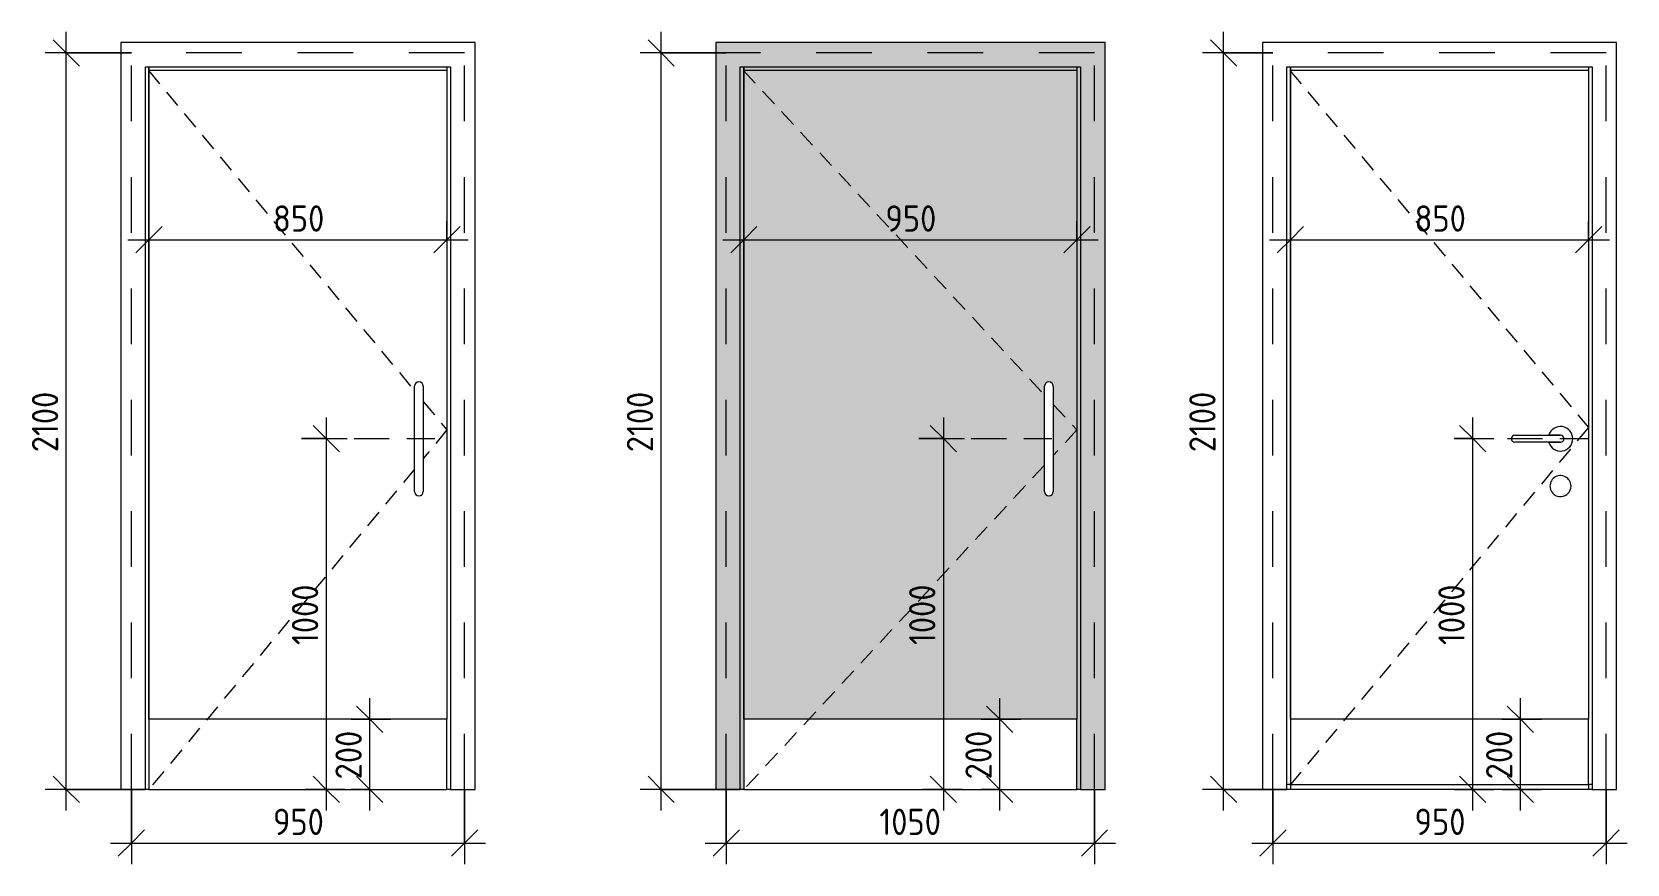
# Model space of a CAD drawing. Header units: millimetres. Extents: x -11619 to 28531, y -388 to 22769.
# Drawn here: x -11408 to -6859, y 17347 to 19719 of the extents above; entities that cross this region are included whole.
import ezdxf

# ---------------------------------------------------------------- set-up
doc = ezdxf.new("R2010")
doc.units = ezdxf.units.MM
for name, pattern in [('200_ШТРИХ__ш1_п0_6_', [80, 50, -30]), ('ADSK_Штрих_ш2 п1', [150, 100, -50]), ('Штрих', [317.5, 158.75, -158.75])]:
    doc.linetypes.add(name, pattern=pattern)
for name, color, linetype, lineweight in [('A-ANNO-DIMS', 7, 'Continuous', 9), ('A-ANNO-DIMS-50', 7, 'Continuous', 9), ('A-DETL-1', 7, 'ADSK_Штрих_ш2 п1', 9), ('A-DOOR', 7, 'Штрих', 9), ('A-DOOR-1', 7, 'Continuous', 9), ('A-DOOR-2', 7, '200_ШТРИХ__ш1_п0_6_', 9), ('A-DOOR-FRAM', 7, 'Continuous', 9)]:
    doc.layers.add(name, color=color, linetype=linetype, lineweight=lineweight)
doc.styles.add('ISOCPEUR', font='isocpeur.ttf', dxfattribs={"width": 0.9, "height": 75})
doc.dimstyles.new('ISO-1_5', dxfattribs={"dimscale": 304.8, "dimtxt": 74.698588, "dimasz": 0.246063, "dimexe": 0.19685, "dimexo": 0, "dimgap": 0, "dimtad": 1, "dimdec": 0, "dimrnd": 10, "dimzin": 0, "dimdsep": 46, "dimtxsty": 'ISOCPEUR', "dimblk1": 'OBLIQUE', "dimblk2": 'OBLIQUE', "dimsah": 1, "dimcen": 0.09, "dimdle": 0.19685, "dimazin": 0, "dimtfac": 1, "dimtdec": 4, "dimtix": 1, "dimtmove": 0, "dimatfit": 3, "dimfxl": 1, "dimtvp": 1, "dimtolj": 1, "dimtzin": 0, "dimarcsym": 2})

# ---------------------------------------------------------------- blocks, each defined once
blk = doc.blocks.new('Family - ___-32274503-_Двери_ 1 этаж 23-33')
at = {"layer": 'A-DOOR'}
for p, q in [((-6919.3, 19659.5), (-7869.3, 19659.5)), ((-7869.3, 17559.5), (-7869.3, 19659.5)), ((-6919.3, 19659.5), (-7869.3, 19659.5)), ((-7869.3, 17559.5), (-7869.3, 19659.5)), ((-6919.3, 17559.5), (-6919.3, 19659.5)), ((-6919.3, 17559.5), (-6919.3, 19659.5))]:
    blk.add_line(p, q, dxfattribs=at)
at = {"layer": 'A-DOOR-1'}
for p, q in [((-6969.3, 19609.5), (-7819.3, 19609.5)), ((-7819.3, 17759.5), (-7819.3, 19609.5)), ((-6969.3, 19609.5), (-6969.3, 17759.5)), ((-7179.3, 18569.5), (-7049.3, 18569.5)), ((-7049.3, 18569.5), (-7082.9, 18569.5)), ((-7049.3, 18549.5), (-7179.3, 18549.5)), ((-7082.9, 18549.5), (-7049.3, 18549.5)), ((-6969.3, 17759.5), (-7819.3, 17759.5)), ((-7819.3, 17759.5), (-7819.3, 17573.5)), ((-6969.3, 17573.5), (-6969.3, 17759.5)), ((-7819.3, 17573.5), (-6969.3, 17573.5))]:
    blk.add_line(p, q, dxfattribs=at)
for centre, radius, start, end in [((-7179.3, 18559.5), 10, 90, 270), ((-7049.3, 18559.5), 35, 0, 163.3985), ((-7049.3, 18559.5), 10, 270, 90), ((-7049.3, 18559.5), 10, 270, 90), ((-7049.3, 18559.5), 35, 196.6015, 0), ((-7049.3, 18424.5), 30, 0, 188.1699), ((-7049.3, 18424.5), 30, 188.1699, 0)]:
    blk.add_arc(centre, radius, start, end, dxfattribs=at)
at = {"layer": 'A-DOOR-2'}
for p, q in [((-7820.7, 19609.5), (-6969.3, 18591.5)), ((-6969.3, 18591.5), (-7819.3, 17573.5))]:
    blk.add_line(p, q, dxfattribs=at)
at = {"layer": 'A-DOOR-FRAM'}
for p, q in [((-6889.3, 19689.5), (-7899.3, 19689.5)), ((-7899.3, 19689.5), (-7899.3, 17559.5)), ((-6889.3, 17559.5), (-6889.3, 19689.5)), ((-7829.3, 17559.5), (-7829.3, 19619.5)), ((-7829.3, 19619.5), (-6959.3, 19619.5)), ((-7819.3, 19609.5), (-7819.3, 19619.5)), ((-7819.3, 19619.5), (-7819.3, 17759.5)), ((-6969.3, 19609.5), (-7819.3, 19609.5)), ((-6969.3, 19619.5), (-6969.3, 19609.5)), ((-6969.3, 19619.5), (-6969.3, 17759.5)), ((-6959.3, 19619.5), (-6959.3, 17559.5)), ((-7899.3, 17559.5), (-7829.3, 17559.5)), ((-7819.3, 17573.5), (-7829.3, 17573.5)), ((-7819.3, 17559.5), (-7829.3, 17559.5)), ((-6959.3, 17559.5), (-7829.3, 17559.5)), ((-7819.3, 17573.5), (-7819.3, 17559.5)), ((-6969.3, 17573.5), (-6969.3, 17559.5)), ((-6959.3, 17573.5), (-6969.3, 17573.5)), ((-6959.3, 17559.5), (-6969.3, 17559.5)), ((-6959.3, 17559.5), (-6889.3, 17559.5))]:
    blk.add_line(p, q, dxfattribs=at)
blk = doc.blocks.new('Family - ___-32274543-_Двери_ 1 этаж 23-33')
at = {"layer": 'A-DOOR'}
for p, q in [((-10174.6, 19659.5), (-11124.6, 19659.5)), ((-11124.6, 17559.5), (-11124.6, 19659.5)), ((-10174.6, 19659.5), (-11124.6, 19659.5)), ((-11124.6, 17559.5), (-11124.6, 19659.5)), ((-10174.6, 17559.5), (-10174.6, 19659.5)), ((-10174.6, 17559.5), (-10174.6, 19659.5))]:
    blk.add_line(p, q, dxfattribs=at)
at = {"layer": 'A-DOOR-1'}
for p, q in [((-10224.6, 19609.5), (-11074.6, 19609.5)), ((-11074.6, 17759.5), (-11074.6, 19609.5)), ((-10224.6, 19609.5), (-10224.6, 17759.5)), ((-10317.1, 18409.5), (-10317.1, 18709.5)), ((-10292.1, 18709.5), (-10292.1, 18409.5)), ((-10224.6, 17759.5), (-11074.6, 17759.5)), ((-11074.6, 17759.5), (-11074.6, 17559.5)), ((-10224.6, 17559.5), (-10224.6, 17759.5)), ((-11074.6, 17559.5), (-10224.6, 17559.5))]:
    blk.add_line(p, q, dxfattribs=at)
for centre, start, end in [((-10304.6, 18709.5), 0, 180), ((-10304.6, 18409.5), 180, 0)]:
    blk.add_arc(centre, 12.5, start, end, dxfattribs=at)
at = {"layer": 'A-DOOR-2'}
for p, q in [((-11076, 19609.5), (-10317.1, 18695.8)), ((-10292.1, 18665.7), (-10224.6, 18584.5)), ((-10224.6, 18584.5), (-10292.1, 18503.1)), ((-10317.1, 18472.9), (-11074.6, 17559.5))]:
    blk.add_line(p, q, dxfattribs=at)
at = {"layer": 'A-DOOR-FRAM'}
for p, q in [((-10144.6, 19689.5), (-11154.6, 19689.5)), ((-11154.6, 19689.5), (-11154.6, 17559.5)), ((-10144.6, 17559.5), (-10144.6, 19689.5)), ((-11084.6, 17559.5), (-11084.6, 19619.5)), ((-11084.6, 19619.5), (-10214.6, 19619.5)), ((-11074.6, 19609.5), (-11074.6, 19619.5)), ((-11074.6, 19619.5), (-11074.6, 17759.5)), ((-10224.6, 19609.5), (-11074.6, 19609.5)), ((-10224.6, 19619.5), (-10224.6, 19609.5)), ((-10224.6, 19619.5), (-10224.6, 17759.5)), ((-10214.6, 19619.5), (-10214.6, 17559.5)), ((-11154.6, 17559.5), (-11084.6, 17559.5)), ((-11074.6, 17559.5), (-11084.6, 17559.5)), ((-10214.6, 17559.5), (-10224.6, 17559.5)), ((-10214.6, 17559.5), (-10144.6, 17559.5))]:
    blk.add_line(p, q, dxfattribs=at)
blk = doc.blocks.new('Family - ___-32308476-_Двери_ 1 этаж 23-33')
at = {"layer": 'A-DOOR-1'}
h = blk.add_hatch(color=256, dxfattribs=at)
h.paths.add_polyline_path([(-9188.2, 17759.5), (-8428.1, 17759.5), (-8428.1, 19609.5), (-9378.1, 19609.5), (-9378.1, 17759.5)])
h.paths.add_polyline_path([(-8508.1, 18397), (-8511.4, 18397.4), (-8514.4, 18398.6), (-8517, 18400.6), (-8519, 18403.2), (-8520.2, 18406.2), (-8520.6, 18409.5), (-8520.2, 18712.7), (-8519, 18715.7), (-8517, 18718.3), (-8514.4, 18720.3), (-8511.4, 18721.5), (-8508.1, 18722), (-8504.9, 18721.5), (-8501.9, 18720.3), (-8499.3, 18718.3), (-8497.3, 18715.7), (-8496.1, 18712.7), (-8495.6, 18709.5), (-8496.1, 18406.2), (-8497.3, 18403.2), (-8499.3, 18400.6), (-8501.9, 18398.6), (-8504.9, 18397.4)])
at = {"layer": 'A-DOOR-FRAM'}
for points in [[(-8348.1, 17559.5), (-8348.1, 19689.5), (-9458.1, 19689.5), (-9458.1, 17559.5), (-9388.1, 17559.5), (-9388.1, 19619.5), (-8418.1, 19619.5), (-8418.1, 17559.5)], [(-9378.1, 17559.5), (-9378.1, 19619.5), (-9388.1, 19619.5), (-9388.1, 17559.5)], [(-9188.2, 19609.5), (-8428.1, 19609.5), (-8428.1, 19619.5), (-9378.1, 19619.5), (-9378.1, 19609.5), (-9242.7, 19609.5)], [(-8428.1, 17559.5), (-8418.1, 17559.5), (-8418.1, 19619.5), (-8428.1, 19619.5), (-8428.1, 17759.5)]]:
    blk.add_hatch(color=256, dxfattribs=at).paths.add_polyline_path(points)
at = {"layer": 'A-DOOR'}
for p, q in [((-8378.1, 19659.5), (-9428.1, 19659.5)), ((-9428.1, 17559.5), (-9428.1, 19659.5)), ((-8378.1, 19659.5), (-9428.1, 19659.5)), ((-9428.1, 17559.5), (-9428.1, 19659.5)), ((-8378.1, 17559.5), (-8378.1, 19659.5)), ((-8378.1, 17559.5), (-8378.1, 19659.5))]:
    blk.add_line(p, q, dxfattribs=at)
at = {"layer": 'A-DOOR-1'}
for p, q in [((-8428.1, 19609.5), (-9378.1, 19609.5)), ((-9378.1, 17759.5), (-9378.1, 19609.5)), ((-8428.1, 19609.5), (-8428.1, 17759.5)), ((-8520.6, 18409.5), (-8520.6, 18709.5)), ((-8495.6, 18709.5), (-8495.6, 18409.5)), ((-8428.1, 17759.5), (-9378.1, 17759.5)), ((-9378.1, 17759.5), (-9378.1, 17559.5)), ((-8428.1, 17559.5), (-8428.1, 17759.5)), ((-9378.1, 17559.5), (-8428.1, 17559.5))]:
    blk.add_line(p, q, dxfattribs=at)
for centre, start, end in [((-8508.1, 18709.5), 0, 180), ((-8508.1, 18409.5), 180, 0)]:
    blk.add_arc(centre, 12.5, start, end, dxfattribs=at)
at = {"layer": 'A-DOOR-2'}
for p, q in [((-9379.5, 19609.5), (-8520.6, 18684.1)), ((-8495.6, 18657.2), (-8428.1, 18584.5)), ((-8428.1, 18584.5), (-8495.6, 18511.6)), ((-8520.6, 18484.6), (-9378.1, 17559.5))]:
    blk.add_line(p, q, dxfattribs=at)
at = {"layer": 'A-DOOR-FRAM'}
for p, q in [((-8348.1, 19689.5), (-9458.1, 19689.5)), ((-9458.1, 19689.5), (-9458.1, 17559.5)), ((-8348.1, 17559.5), (-8348.1, 19689.5)), ((-9388.1, 17559.5), (-9388.1, 19619.5)), ((-9388.1, 19619.5), (-8418.1, 19619.5)), ((-9378.1, 19609.5), (-9378.1, 19619.5)), ((-9378.1, 19619.5), (-9378.1, 17759.5)), ((-8428.1, 19609.5), (-9378.1, 19609.5)), ((-8428.1, 19619.5), (-8428.1, 19609.5)), ((-8428.1, 19619.5), (-8428.1, 17759.5)), ((-8418.1, 19619.5), (-8418.1, 17559.5)), ((-9458.1, 17559.5), (-9388.1, 17559.5)), ((-9378.1, 17559.5), (-9388.1, 17559.5)), ((-8418.1, 17559.5), (-8428.1, 17559.5)), ((-8418.1, 17559.5), (-8348.1, 17559.5))]:
    blk.add_line(p, q, dxfattribs=at)
blk = doc.blocks.new('DIMBLOCK1-_Двери_ 1 этаж 23-33')
at = {"layer": 'A-ANNO-DIMS-50', "lineweight": 20}
for p, q in [((-7163.6, 17759.5), (-7201.1, 17797)), ((-7163.6, 17759.5), (-7126.1, 17722)), ((-7163.6, 17559.5), (-7201.1, 17597)), ((-7163.6, 17559.5), (-7126.1, 17522))]:
    blk.add_line(p, q, dxfattribs=at)
at = {"layer": 'A-ANNO-DIMS-50'}
for p, q in [((-7163.6, 17499.5), (-7163.6, 17819.5)), ((-7216.7, 17759.5), (-7103.6, 17759.5)), ((-7163.6, 17759.5), (-7216.7, 17759.5)), ((-7216.7, 17559.5), (-7103.6, 17559.5)), ((-7163.6, 17559.5), (-7216.7, 17559.5))]:
    blk.add_line(p, q, dxfattribs=at)
at = {"layer": 'A-ANNO-DIMS-50', "color": 0, "insert": (-7261.6, 17588.3), "char_height": 75, "width": 170.658, "attachment_point": 1, "rotation": 90, "line_spacing_factor": 1.149209, "style": 'ISOCPEUR'}
blk.add_mtext('200', dxfattribs=at)
blk = doc.blocks.new('_Oblique')
at = {"color": 0, "linetype": 'ByBlock', "lineweight": -2}
blk.add_line((-0.5, -0.5), (0.5, 0.5), dxfattribs=at)
blk = doc.blocks.new('DIMBLOCK2-_Двери_ 1 этаж 23-33')
at = {"layer": 'A-ANNO-DIMS-50'}
for p, q in [((-7869.3, 17559.5), (-7869.3, 17346.8)), ((-7869.3, 17406.8), (-7869.3, 17559.5)), ((-6919.3, 17559.5), (-6919.3, 17346.8)), ((-6919.3, 17406.8), (-6919.3, 17559.5)), ((-7929.3, 17406.8), (-6859.3, 17406.8))]:
    blk.add_line(p, q, dxfattribs=at)
at = {"layer": 'A-ANNO-DIMS-50', "lineweight": 20}
for p, q in [((-7869.3, 17406.8), (-7831.8, 17444.3)), ((-6919.3, 17406.8), (-6881.8, 17444.3)), ((-7869.3, 17406.8), (-7906.8, 17369.3)), ((-6919.3, 17406.8), (-6956.8, 17369.3))]:
    blk.add_line(p, q, dxfattribs=at)
at = {"layer": 'A-ANNO-DIMS-50', "color": 0, "insert": (-7465.4, 17504.8), "char_height": 75, "width": 170.658, "attachment_point": 1, "line_spacing_factor": 1.149209, "style": 'ISOCPEUR'}
blk.add_mtext('950', dxfattribs=at)
blk = doc.blocks.new('DIMBLOCK3-_Двери_ 1 этаж 23-33')
at = {"layer": 'A-ANNO-DIMS-50'}
for p, q in [((-8009.9, 17499.5), (-8009.9, 19719.5)), ((-7869.3, 19659.5), (-8069.9, 19659.5)), ((-8009.9, 19659.5), (-7869.3, 19659.5)), ((-7829.3, 17559.5), (-8069.9, 17559.5)), ((-8009.9, 17559.5), (-7829.3, 17559.5))]:
    blk.add_line(p, q, dxfattribs=at)
at = {"layer": 'A-ANNO-DIMS-50', "lineweight": 20}
for p, q in [((-8009.9, 19659.5), (-8047.4, 19697)), ((-8009.9, 19659.5), (-7972.4, 19622)), ((-8009.9, 17559.5), (-8047.4, 17597)), ((-8009.9, 17559.5), (-7972.4, 17522))]:
    blk.add_line(p, q, dxfattribs=at)
at = {"layer": 'A-ANNO-DIMS-50', "color": 0, "insert": (-8107.9, 18521.1), "char_height": 75, "width": 212.029, "attachment_point": 1, "rotation": 90, "line_spacing_factor": 1.149209, "style": 'ISOCPEUR'}
blk.add_mtext('2100', dxfattribs=at)
blk = doc.blocks.new('DIMBLOCK17-_Двери_ 1 этаж 23-33')
at = {"layer": 'A-ANNO-DIMS-50', "lineweight": 20}
for p, q in [((-10444.7, 17759.5), (-10482.2, 17797)), ((-10444.7, 17759.5), (-10407.2, 17722)), ((-10444.7, 17559.5), (-10482.2, 17597)), ((-10444.7, 17559.5), (-10407.2, 17522))]:
    blk.add_line(p, q, dxfattribs=at)
at = {"layer": 'A-ANNO-DIMS-50'}
for p, q in [((-10444.7, 17499.5), (-10444.7, 17819.5)), ((-10497.7, 17759.5), (-10384.7, 17759.5)), ((-10444.7, 17759.5), (-10497.7, 17759.5)), ((-10497.7, 17559.5), (-10384.7, 17559.5)), ((-10444.7, 17559.5), (-10497.7, 17559.5))]:
    blk.add_line(p, q, dxfattribs=at)
at = {"layer": 'A-ANNO-DIMS-50', "color": 0, "insert": (-10542.7, 17588.3), "char_height": 75, "width": 170.658, "attachment_point": 1, "rotation": 90, "line_spacing_factor": 1.149209, "style": 'ISOCPEUR'}
blk.add_mtext('200', dxfattribs=at)
blk = doc.blocks.new('DIMBLOCK18-_Двери_ 1 этаж 23-33')
at = {"layer": 'A-ANNO-DIMS-50'}
for p, q in [((-11124.6, 17559.5), (-11124.6, 17346.7)), ((-11124.6, 17406.7), (-11124.6, 17559.5)), ((-10174.6, 17559.5), (-10174.6, 17346.7)), ((-10174.6, 17406.7), (-10174.6, 17559.5)), ((-11184.6, 17406.7), (-10114.6, 17406.7))]:
    blk.add_line(p, q, dxfattribs=at)
at = {"layer": 'A-ANNO-DIMS-50', "lineweight": 20}
for p, q in [((-11124.6, 17406.7), (-11087.1, 17444.2)), ((-10174.6, 17406.7), (-10137.1, 17444.2)), ((-11124.6, 17406.7), (-11162.1, 17369.2)), ((-10174.6, 17406.7), (-10212.1, 17369.2))]:
    blk.add_line(p, q, dxfattribs=at)
at = {"layer": 'A-ANNO-DIMS-50', "color": 0, "insert": (-10720.8, 17504.7), "char_height": 75, "width": 170.658, "attachment_point": 1, "line_spacing_factor": 1.149209, "style": 'ISOCPEUR'}
blk.add_mtext('950', dxfattribs=at)
blk = doc.blocks.new('DIMBLOCK19-_Двери_ 1 этаж 23-33')
at = {"layer": 'A-ANNO-DIMS-50'}
for p, q in [((-11310.3, 17499.5), (-11310.3, 19719.5)), ((-11124.6, 19659.5), (-11370.3, 19659.5)), ((-11310.3, 19659.5), (-11124.6, 19659.5)), ((-11084.6, 17559.5), (-11370.3, 17559.5)), ((-11310.3, 17559.5), (-11084.6, 17559.5))]:
    blk.add_line(p, q, dxfattribs=at)
at = {"layer": 'A-ANNO-DIMS-50', "lineweight": 20}
for p, q in [((-11310.3, 19659.5), (-11347.8, 19697)), ((-11310.3, 19659.5), (-11272.8, 19622)), ((-11310.3, 17559.5), (-11347.8, 17597)), ((-11310.3, 17559.5), (-11272.8, 17522))]:
    blk.add_line(p, q, dxfattribs=at)
at = {"layer": 'A-ANNO-DIMS-50', "color": 0, "insert": (-11408.3, 18521.1), "char_height": 75, "width": 212.029, "attachment_point": 1, "rotation": 90, "line_spacing_factor": 1.149209, "style": 'ISOCPEUR'}
blk.add_mtext('2100', dxfattribs=at)
blk = doc.blocks.new('DIMBLOCK23-_Двери_ 1 этаж 23-33')
at = {"layer": 'A-ANNO-DIMS-50'}
for p, q in [((-10568.8, 18619.9), (-10568.8, 17499.5)), ((-10639.5, 18559.9), (-10508.8, 18559.9)), ((-10568.8, 18559.9), (-10639.5, 18559.9)), ((-10515.8, 17559.5), (-10628.8, 17559.5)), ((-10568.8, 17559.5), (-10515.8, 17559.5))]:
    blk.add_line(p, q, dxfattribs=at)
at = {"layer": 'A-ANNO-DIMS-50', "lineweight": 20}
for p, q in [((-10568.8, 18559.9), (-10606.3, 18597.4)), ((-10568.8, 18559.9), (-10531.3, 18522.4)), ((-10568.8, 17559.5), (-10606.3, 17597)), ((-10568.8, 17559.5), (-10531.3, 17522))]:
    blk.add_line(p, q, dxfattribs=at)
at = {"layer": 'A-ANNO-DIMS-50', "color": 0, "insert": (-10666.8, 17971.3), "char_height": 75, "width": 212.029, "attachment_point": 1, "rotation": 90, "line_spacing_factor": 1.149209, "style": 'ISOCPEUR'}
blk.add_mtext('1000', dxfattribs=at)
blk = doc.blocks.new('DIMBLOCK26-_Двери_ 1 этаж 23-33')
at = {"layer": 'A-ANNO-DIMS-50'}
for p, q in [((-7299.5, 17499.5), (-7299.5, 18619.9)), ((-7352.5, 18559.9), (-7239.5, 18559.9)), ((-7299.5, 18559.9), (-7352.5, 18559.9)), ((-7352.5, 17559.5), (-7239.5, 17559.5)), ((-7299.5, 17559.5), (-7352.5, 17559.5))]:
    blk.add_line(p, q, dxfattribs=at)
at = {"layer": 'A-ANNO-DIMS-50', "lineweight": 20}
for p, q in [((-7299.5, 18559.9), (-7337, 18597.4)), ((-7299.5, 18559.9), (-7262, 18522.4)), ((-7299.5, 17559.5), (-7337, 17597)), ((-7299.5, 17559.5), (-7262, 17522))]:
    blk.add_line(p, q, dxfattribs=at)
at = {"layer": 'A-ANNO-DIMS-50', "color": 0, "insert": (-7397.5, 17971.3), "char_height": 75, "width": 212.029, "attachment_point": 1, "rotation": 90, "line_spacing_factor": 1.149209, "style": 'ISOCPEUR'}
blk.add_mtext('1000', dxfattribs=at)
blk = doc.blocks.new('DIMBLOCK72-_Двери_ 1 этаж 23-33')
at = {"layer": 'A-ANNO-DIMS-50', "lineweight": 20}
for p, q in [((-8648.2, 17759.5), (-8685.7, 17797)), ((-8648.2, 17759.5), (-8610.7, 17722)), ((-8648.2, 17559.5), (-8685.7, 17597)), ((-8648.2, 17559.5), (-8610.7, 17522))]:
    blk.add_line(p, q, dxfattribs=at)
at = {"layer": 'A-ANNO-DIMS-50'}
for p, q in [((-8648.2, 17499.5), (-8648.2, 17819.5)), ((-8701.2, 17759.5), (-8588.2, 17759.5)), ((-8648.2, 17759.5), (-8701.2, 17759.5)), ((-8701.2, 17559.5), (-8588.2, 17559.5)), ((-8648.2, 17559.5), (-8701.2, 17559.5))]:
    blk.add_line(p, q, dxfattribs=at)
at = {"layer": 'A-ANNO-DIMS-50', "color": 0, "insert": (-8746.2, 17588.3), "char_height": 75, "width": 170.658, "attachment_point": 1, "rotation": 90, "line_spacing_factor": 1.149209, "style": 'ISOCPEUR'}
blk.add_mtext('200', dxfattribs=at)
blk = doc.blocks.new('DIMBLOCK73-_Двери_ 1 этаж 23-33')
at = {"layer": 'A-ANNO-DIMS-50'}
for p, q in [((-9428.1, 17559.5), (-9428.1, 17346.7)), ((-9428.1, 17406.7), (-9428.1, 17559.5)), ((-8378.1, 17559.5), (-8378.1, 17346.7)), ((-8378.1, 17406.7), (-8378.1, 17559.5)), ((-9488.1, 17406.7), (-8318.1, 17406.7))]:
    blk.add_line(p, q, dxfattribs=at)
at = {"layer": 'A-ANNO-DIMS-50', "lineweight": 20}
for p, q in [((-9428.1, 17406.7), (-9390.6, 17444.2)), ((-8378.1, 17406.7), (-8340.6, 17444.2)), ((-9428.1, 17406.7), (-9465.6, 17369.2)), ((-8378.1, 17406.7), (-8415.6, 17369.2))]:
    blk.add_line(p, q, dxfattribs=at)
at = {"layer": 'A-ANNO-DIMS-50', "color": 0, "insert": (-8991.5, 17504.7), "char_height": 75, "width": 212.029, "attachment_point": 1, "line_spacing_factor": 1.149209, "style": 'ISOCPEUR'}
blk.add_mtext('1050', dxfattribs=at)
blk = doc.blocks.new('DIMBLOCK74-_Двери_ 1 этаж 23-33')
at = {"layer": 'A-ANNO-DIMS-50'}
for p, q in [((-9613.8, 17499.5), (-9613.8, 19719.5)), ((-9428.1, 19659.5), (-9673.8, 19659.5)), ((-9613.8, 19659.5), (-9428.1, 19659.5)), ((-9388.1, 17559.5), (-9673.8, 17559.5)), ((-9613.8, 17559.5), (-9388.1, 17559.5))]:
    blk.add_line(p, q, dxfattribs=at)
at = {"layer": 'A-ANNO-DIMS-50', "lineweight": 20}
for p, q in [((-9613.8, 19659.5), (-9651.3, 19697)), ((-9613.8, 19659.5), (-9576.3, 19622)), ((-9613.8, 17559.5), (-9651.3, 17597)), ((-9613.8, 17559.5), (-9576.3, 17522))]:
    blk.add_line(p, q, dxfattribs=at)
at = {"layer": 'A-ANNO-DIMS-50', "color": 0, "insert": (-9711.8, 18521.1), "char_height": 75, "width": 212.029, "attachment_point": 1, "rotation": 90, "line_spacing_factor": 1.149209, "style": 'ISOCPEUR'}
blk.add_mtext('2100', dxfattribs=at)
blk = doc.blocks.new('DIMBLOCK75-_Двери_ 1 этаж 23-33')
at = {"layer": 'A-ANNO-DIMS-50'}
for p, q in [((-8808.8, 18619.9), (-8808.8, 17499.5)), ((-8879.5, 18559.9), (-8748.8, 18559.9)), ((-8808.8, 18559.9), (-8879.5, 18559.9)), ((-8755.8, 17559.5), (-8868.8, 17559.5)), ((-8808.8, 17559.5), (-8755.8, 17559.5))]:
    blk.add_line(p, q, dxfattribs=at)
at = {"layer": 'A-ANNO-DIMS-50', "lineweight": 20}
for p, q in [((-8808.8, 18559.9), (-8846.3, 18597.4)), ((-8808.8, 18559.9), (-8771.3, 18522.4)), ((-8808.8, 17559.5), (-8846.3, 17597)), ((-8808.8, 17559.5), (-8771.3, 17522))]:
    blk.add_line(p, q, dxfattribs=at)
at = {"layer": 'A-ANNO-DIMS-50', "color": 0, "insert": (-8906.8, 17971.3), "char_height": 75, "width": 212.029, "attachment_point": 1, "rotation": 90, "line_spacing_factor": 1.149209, "style": 'ISOCPEUR'}
blk.add_mtext('1000', dxfattribs=at)
blk = doc.blocks.new('DIMBLOCK77-_Двери_ 1 этаж 23-33')
at = {"layer": 'A-ANNO-DIMS-50'}
for p, q in [((-11074.6, 19180), (-11074.6, 19067)), ((-11074.6, 19127), (-11074.6, 19180)), ((-10224.6, 19180), (-10224.6, 19067)), ((-10224.6, 19127), (-10224.6, 19180)), ((-11134.6, 19127), (-10164.6, 19127))]:
    blk.add_line(p, q, dxfattribs=at)
at = {"layer": 'A-ANNO-DIMS-50', "lineweight": 20}
for p, q in [((-11074.6, 19127), (-11037.1, 19164.5)), ((-10224.6, 19127), (-10187.1, 19164.5)), ((-11074.6, 19127), (-11112.1, 19089.5)), ((-10224.6, 19127), (-10262.1, 19089.5))]:
    blk.add_line(p, q, dxfattribs=at)
at = {"layer": 'A-ANNO-DIMS-50', "color": 0, "insert": (-10720.8, 19225), "char_height": 75, "width": 170.658, "attachment_point": 1, "line_spacing_factor": 1.149209, "style": 'ISOCPEUR'}
blk.add_mtext('850', dxfattribs=at)
blk = doc.blocks.new('DIMBLOCK78-_Двери_ 1 этаж 23-33')
at = {"layer": 'A-ANNO-DIMS-50'}
for p, q in [((-9378.1, 19180), (-9378.1, 19067)), ((-9378.1, 19127), (-9378.1, 19180)), ((-8428.1, 19180), (-8428.1, 19067)), ((-8428.1, 19127), (-8428.1, 19180)), ((-9438.1, 19127), (-8368.1, 19127))]:
    blk.add_line(p, q, dxfattribs=at)
at = {"layer": 'A-ANNO-DIMS-50', "lineweight": 20}
for p, q in [((-9378.1, 19127), (-9340.6, 19164.5)), ((-8428.1, 19127), (-8390.6, 19164.5)), ((-9378.1, 19127), (-9415.6, 19089.5)), ((-8428.1, 19127), (-8465.6, 19089.5))]:
    blk.add_line(p, q, dxfattribs=at)
at = {"layer": 'A-ANNO-DIMS-50', "color": 0, "insert": (-8974.3, 19225), "char_height": 75, "width": 170.658, "attachment_point": 1, "line_spacing_factor": 1.149209, "style": 'ISOCPEUR'}
blk.add_mtext('950', dxfattribs=at)
blk = doc.blocks.new('DIMBLOCK79-_Двери_ 1 этаж 23-33')
at = {"layer": 'A-ANNO-DIMS-50'}
for p, q in [((-7819.3, 19180), (-7819.3, 19067)), ((-7819.3, 19127), (-7819.3, 19180)), ((-6969.3, 19180), (-6969.3, 19067)), ((-6969.3, 19127), (-6969.3, 19180)), ((-7879.3, 19127), (-6909.3, 19127))]:
    blk.add_line(p, q, dxfattribs=at)
at = {"layer": 'A-ANNO-DIMS-50', "lineweight": 20}
for p, q in [((-7819.3, 19127), (-7781.8, 19164.5)), ((-6969.3, 19127), (-6931.8, 19164.5)), ((-7819.3, 19127), (-7856.8, 19089.5)), ((-6969.3, 19127), (-7006.8, 19089.5))]:
    blk.add_line(p, q, dxfattribs=at)
at = {"layer": 'A-ANNO-DIMS-50', "color": 0, "insert": (-7465.4, 19225), "char_height": 75, "width": 170.658, "attachment_point": 1, "line_spacing_factor": 1.149209, "style": 'ISOCPEUR'}
blk.add_mtext('850', dxfattribs=at)

msp = doc.modelspace()

# ---------------------------------------------------------------- linework, layer by layer
at = {"layer": 'A-DETL-1'}
for p, q in [((-10639.5, 18559.9), (-10259.5, 18559.9)), ((-8879.5, 18559.9), (-8499.5, 18559.9)), ((-7350.7, 18559.9), (-6970.7, 18559.9))]:
    msp.add_line(p, q, dxfattribs=at)

# ---------------------------------------------------------------- block references
at = {"layer": 'A-DOOR-1'}
for name in ['Family - ___-32274543-_Двери_ 1 этаж 23-33', 'Family - ___-32308476-_Двери_ 1 этаж 23-33', 'Family - ___-32274503-_Двери_ 1 этаж 23-33']:
    msp.add_blockref(name, (0, 0), dxfattribs=at)

# ---------------------------------------------------------------- dimensions: what is measured, and where the dimension line sits
at = {"layer": 'A-ANNO-DIMS'}
for base, p1, p2, override, picture, middle in [((-11310.3, 19659.5), (-11084.6, 17559.5), (-11124.6, 19659.5), {"dimpost": '<>', "dimfxl": 2100.380918}, 'DIMBLOCK19-_Двери_ 1 этаж 23-33', (-11347.8, 18609.5)), ((-9613.8, 19659.5), (-9388.1, 17559.5), (-9428.1, 19659.5), {"dimpost": '<>', "dimfxl": 2100.380918}, 'DIMBLOCK74-_Двери_ 1 этаж 23-33', (-9651.3, 18609.5)), ((-8009.9, 19659.5), (-7829.3, 17559.5), (-7869.3, 19659.5), {"dimpost": '<>', "dimfxl": 2100.380918}, 'DIMBLOCK3-_Двери_ 1 этаж 23-33', (-8047.4, 18609.5)), ((-10568.8, 17559.5), (-10639.5, 18559.9), (-10515.8, 17559.5), {"dimpost": '<>', "dimfxl": 1008.036208}, 'DIMBLOCK23-_Двери_ 1 этаж 23-33', (-10606.3, 18059.7)), ((-8808.8, 17559.5), (-8879.5, 18559.9), (-8755.8, 17559.5), {"dimpost": '<>', "dimfxl": 1008.036208}, 'DIMBLOCK75-_Двери_ 1 этаж 23-33', (-8846.3, 18059.7)), ((-7299.5, 18559.9), (-7352.5, 17559.5), (-7352.5, 18559.9), {"dimpost": '<>', "dimfxl": 1000.415643}, 'DIMBLOCK26-_Двери_ 1 этаж 23-33', (-7337, 18059.7)), ((-10444.7, 17759.5), (-10497.7, 17559.5), (-10497.7, 17759.5), {"dimpost": '<>', "dimfxl": 200}, 'DIMBLOCK17-_Двери_ 1 этаж 23-33', (-10482.2, 17659.5)), ((-8648.2, 17759.5), (-8701.2, 17559.5), (-8701.2, 17759.5), {"dimpost": '<>', "dimfxl": 200}, 'DIMBLOCK72-_Двери_ 1 этаж 23-33', (-8685.7, 17659.5)), ((-7163.6, 17759.5), (-7216.7, 17559.5), (-7216.7, 17759.5), {"dimpost": '<>', "dimfxl": 200}, 'DIMBLOCK1-_Двери_ 1 этаж 23-33', (-7201.1, 17659.5))]:
    dim = msp.add_linear_dim(base=base, p1=p1, p2=p2, angle=90, dimstyle='ISO-1_5', override=override, dxfattribs=at)
    dim.commit()
    dim.dimension.update_dxf_attribs({"geometry": picture, "text_midpoint": middle})
for base, p1, p2, override, picture, middle in [((-10224.6, 19127), (-11074.6, 19180), (-10224.6, 19180), {"dimpost": '<>', "dimfxl": 850}, 'DIMBLOCK77-_Двери_ 1 этаж 23-33', (-10649.6, 19164.5)), ((-8428.1, 19127), (-9378.1, 19180), (-8428.1, 19180), {"dimpost": '<>', "dimfxl": 950}, 'DIMBLOCK78-_Двери_ 1 этаж 23-33', (-8903.1, 19164.5)), ((-6969.3, 19127), (-7819.3, 19180), (-6969.3, 19180), {"dimpost": '<>', "dimfxl": 850}, 'DIMBLOCK79-_Двери_ 1 этаж 23-33', (-7394.3, 19164.5)), ((-10174.6, 17406.7), (-11124.6, 17559.5), (-10174.6, 17559.5), {"dimpost": '<>', "dimfxl": 950}, 'DIMBLOCK18-_Двери_ 1 этаж 23-33', (-10649.6, 17444.2)), ((-8378.1, 17406.7), (-9428.1, 17559.5), (-8378.1, 17559.5), {"dimpost": '<>', "dimfxl": 1050}, 'DIMBLOCK73-_Двери_ 1 этаж 23-33', (-8903.1, 17444.2)), ((-6919.3, 17406.8), (-7869.3, 17559.5), (-6919.3, 17559.5), {"dimpost": '<>', "dimfxl": 950}, 'DIMBLOCK2-_Двери_ 1 этаж 23-33', (-7394.3, 17444.3))]:
    dim = msp.add_linear_dim(base=base, p1=p1, p2=p2, dimstyle='ISO-1_5', override=override, dxfattribs=at)
    dim.commit()
    dim.dimension.update_dxf_attribs({"geometry": picture, "text_midpoint": middle})

doc.saveas('drawing.dxf')
